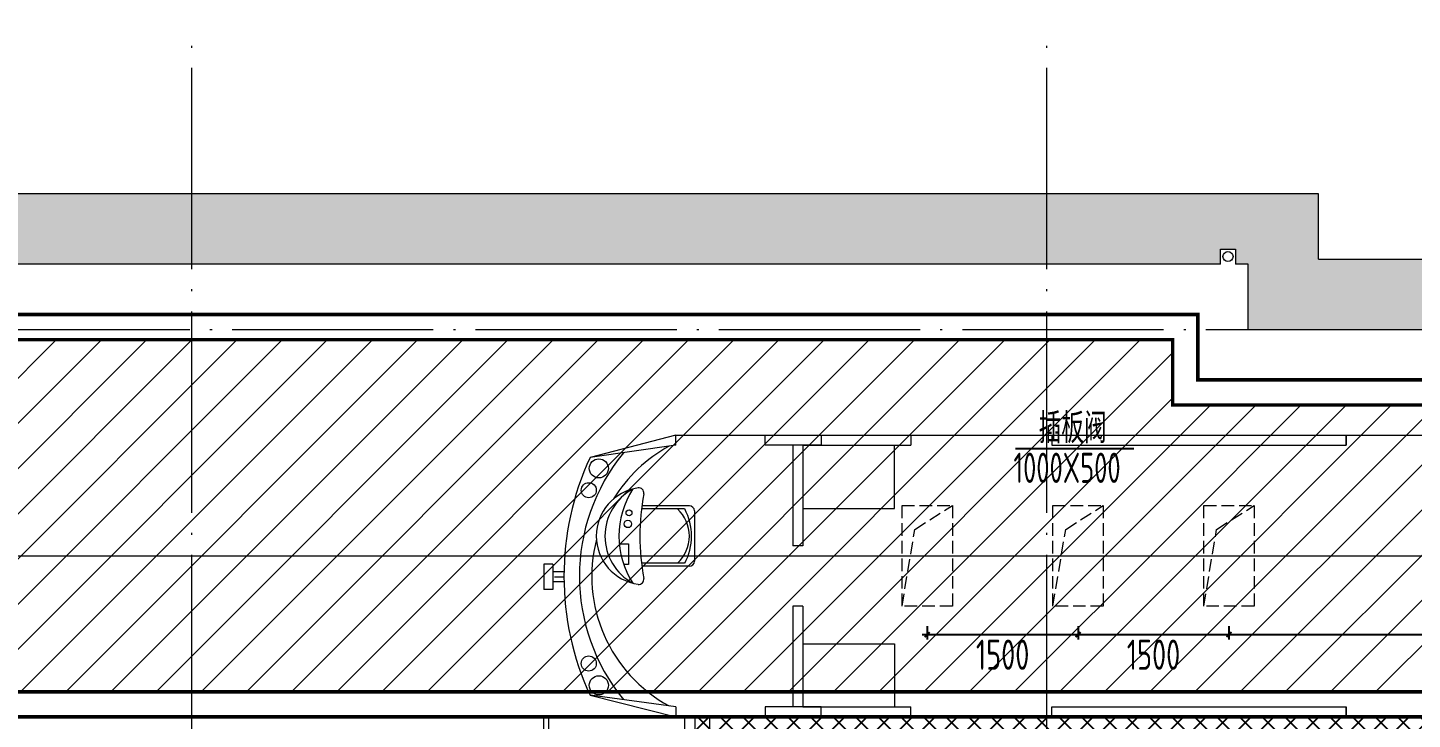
# Model space of a CAD drawing. Extents: x 4 to 13611208, y -605838 to 574722.
# Drawn here: x 13298765 to 13312530, y -2984 to 3890 of the extents above; entities that cross this region are included whole.
import ezdxf

# ---------------------------------------------------------------- set-up
doc = ezdxf.new("R2010")
doc.units = 0
doc.header["$LTSCALE"] = 1000
doc.header["$MEASUREMENT"] = 0
doc.linetypes.add('DASH', pattern=[0.35, 0.25, -0.1])
doc.linetypes.add('DOTE', pattern=[2.42, 2, -0.2, 0.02, -0.2])
doc.layers.add('SDF-标注', color=7, linetype='Continuous')
for name, color, linetype, lineweight in [('SDF-风管', 3, 'Continuous', 20), ('STRAIN', 8, 'Continuous', 5), ('建筑底图', 8, 'Continuous', 13)]:
    doc.layers.add(name, color=color, linetype=linetype, lineweight=lineweight)
doc.styles.add('67', font='gbenor.shx', dxfattribs={"width": 0.7, "bigfont": 'hztxt.shx'})
doc.styles.add('du', font='gbenor.shx', dxfattribs={"width": 0.8, "bigfont": 'hztxt.shx'})
doc.dimstyles.new('67', dxfattribs={"dimscale": 100, "dimtxt": 3, "dimasz": 0.5, "dimexe": 0.5, "dimexo": 2, "dimgap": 0.5, "dimtad": 2, "dimdec": 0, "dimrnd": 5, "dimzin": 0, "dimdsep": 46, "dimtxsty": 'du', "dimblk": 'ARCHTICK', "dimcen": 0, "dimdle": 0.5, "dimclrd": 256, "dimclre": 256, "dimclrt": 256, "dimazin": 0, "dimtfac": 1, "dimtdec": 0, "dimtix": 1, "dimtmove": 2, "dimatfit": 3, "dimfxl": 100, "dimtolj": 1, "dimtzin": 0, "dimlwd": -1, "dimlwe": -1, "dimarcsym": 0})
pattern_1 = [(45, (793255.26, 9e-08), (-176.7766953, 176.7766953), []), (50, (793255.26, 9e-08), (717.260183, -62.752135), [75, -825]), (355, (793255.26, 9e-08), (-138.751334, 752.192134), [60, -660]), (100.4514, (793315, -5.2), (578.50938, 689.439542), [63.74019, -701.14211]), (46.1842, (793255.26, 200), (1067.24105, -165.519014), [112.5, -1237.5]), (96.6356, (793344.2, 186.2), (934.662706, 974.11787), [95.61029, -1051.713]), (351.1842, (793255.3, 200), (934.661945, 974.1186), [90, -990]), (21, (793355.26, 150), (596.907052, -402.61889), [75, -825]), (326, (793355.26, 150), (243.31533, 725.150045), [60, -660]), (71.4514, (793405, 116.45), (840.22263, 322.530497), [63.74019, -701.14211]), (37.5, (793255.26, 9e-08), (12.1598553, 332.893854), [0, -652, 0, -670, 0, -662.5]), (7.5, (793255.26, 9e-08), (263.069537, 394.411712), [0, -382, 0, -637, 0, -252.5]), (327.5, (793032.26, 9e-08), (533.822436, -22.554872), [0, -250, 0, -780, 0, -1035]), (317.5, (792932.26, 9e-08), (583.18617, 100.104982), [0, -325, 0, -518, 0, -735])]
pattern_2 = [(45, (793255.26, 9e-08), (-224.506403, 224.506403), [])]
pattern_3 = [(45, (793255.26, 9e-08), (-224.506403, 224.506403), [])]

# ---------------------------------------------------------------- blocks, each defined once
blk = doc.blocks.new('A$C6AAC3FDD')
at = {"layer": 'STRAIN', "ltscale": 10}
for p, q in [((1311, 2800), (460, 2578)), ((1400, 2067), (971, 2067)), ((1447, 2097), (975, 2097)), ((1497, 2047), (1497, 1547)), ((0, 1517), (0, 1267)), ((90, 1517), (0, 1517)), ((90, 1517), (90, 1267)), ((1400, 1527), (971, 1527)), ((200, 1442), (90, 1442)), ((107, 1392), (200, 1392)), ((1447, 1497), (975, 1497)), ((90, 1267), (0, 1267)), ((201, 1342), (90, 1342)), ((460, 217), (1311, 0))]:
    blk.add_line(p, q, dxfattribs=at)
at = {"layer": 'STRAIN'}
for p, q in [((1311, 2800), (23940, 2800)), ((1311, 2700), (1311, 2800)), ((2200, 2700), (2200, 2800)), ((2756, 2800), (2756, 2700)), ((3650, 2800), (3650, 2700)), ((5050, 2800), (5050, 2700)), ((7975, 2700), (7975, 2800)), ((7975, 2800), (7975, 2700)), ((1311, 2700), (460, 2578)), ((2756, 2700), (2200, 2700)), ((2475, 2700), (2475, 1700)), ((2575, 2700), (2575, 1700)), ((2575, 2700), (3650, 2700)), ((3486, 2073), (3486, 2700)), ((5050, 2700), (7975, 2700)), ((2575, 2600), (2575, 2599)), ((2575, 2073), (3486, 2073)), ((3486, 2073), (3486, 2073)), ((750, 1720), (843, 1720)), ((843, 1720), (843, 1515)), ((2575, 1700), (2475, 1700)), ((843, 1515), (794, 1515)), ((2475, 1100), (2475, 100)), ((2575, 1100), (2475, 1100)), ((2575, 1100), (2575, 100)), ((2475, 700), (2475, 100)), ((2575, 727), (3486, 727)), ((2575, 700), (2575, 100)), ((3486, 727), (3486, 100)), ((3486, 727), (3486, 727)), ((1311, 100), (460, 217)), ((1311, 100), (1311, 0)), ((2756, 100), (2200, 100)), ((2200, 100), (2200, 0)), ((2575, 100), (3650, 100)), ((2756, 0), (2756, 100)), ((3650, 0), (3650, 100)), ((5050, 100), (7975, 100)), ((5050, 0), (5050, 100)), ((7975, 100), (7975, 0)), ((7975, 0), (7975, 100)), ((1311, 0), (23941, 0))]:
    blk.add_line(p, q, dxfattribs=at)
at = {"layer": 'STRAIN', "ltscale": 10}
for centre, radius in [((547, 2470), 95), ((447, 2253), 75), ((836, 1918), 36.9), ((847, 2028), 29.6), ((447, 531), 75), ((547, 314), 95)]:
    blk.add_circle(centre, radius, dxfattribs=at)
for centre, radius, start, end in [((2289, 1398), 1935, 140.6135, 219.3196), ((1945, 1400), 1468, 118.3928, 148.5356), ((3010, 1397), 2810, 155.1551, 204.8449), ((1006, 1797), 484, 98.1682, 261.8318), ((1142, 1797), 534, 118.7387, 241.2613), ((1607, 1797), 860, 146.993, 213.007), ((944, 2227), 50, 349.6577, 98.1682), ((3298, 1797), 2343, 169.6577, 190.3423), ((1079, 1797), 368, 312.7284, 47.2716), ((901, 1797), 568, 331.5992, 28.4008), ((1447, 2047), 50, 0, 90), ((1945, 1400), 1468, 165.5672, 241.5633), ((1447, 1547), 50, 270, 0), ((944, 1367), 50, 261.8318, 10.3423)]:
    blk.add_arc(centre, radius, start, end, dxfattribs=at)
blk = doc.blocks.new('_ArchTick')
at = {"color": 0, "linetype": 'ByBlock', "const_width": 0.4}
blk.add_lwpolyline([(-0.5, -0.5), (0.5, 0.5)], dxfattribs=at)
blk = doc.blocks.new('*D555')
at = {"layer": 'SDF-标注', "ltscale": 0.5, "transparency": 16777216}
for p, q in [((13307707, -2060), (13307707, -2192)), ((13309207, -2060), (13309207, -2192)), ((13307657, -2142), (13309257, -2142))]:
    blk.add_line(p, q, dxfattribs=at)
at = {"layer": 'SDF-标注', "ltscale": 0.5, "transparency": 16777216, "xscale": 50, "yscale": 50, "zscale": 50, "rotation": 180}
blk.add_blockref('_ArchTick', (13307707, -2142), dxfattribs=at)
at = {"layer": 'SDF-标注', "ltscale": 0.5, "transparency": 16777216, "xscale": 50, "yscale": 50, "zscale": 50}
blk.add_blockref('_ArchTick', (13309207, -2142), dxfattribs=at)
at = {"layer": 'SDF-标注', "ltscale": 0.5, "transparency": 16777216, "insert": (13308457, -2342), "char_height": 300, "attachment_point": 5, "style": 'du'}
blk.add_mtext('\\A1;1500', dxfattribs=at)
blk = doc.blocks.new('*D556')
at = {"layer": 'SDF-标注', "ltscale": 0.5, "transparency": 16777216}
for p, q in [((13309207, -2060), (13309207, -2192)), ((13310707, -2060), (13310707, -2192)), ((13309157, -2142), (13310757, -2142))]:
    blk.add_line(p, q, dxfattribs=at)
at = {"layer": 'SDF-标注', "ltscale": 0.5, "transparency": 16777216, "xscale": 50, "yscale": 50, "zscale": 50, "rotation": 180}
blk.add_blockref('_ArchTick', (13309207, -2142), dxfattribs=at)
at = {"layer": 'SDF-标注', "ltscale": 0.5, "transparency": 16777216, "xscale": 50, "yscale": 50, "zscale": 50}
blk.add_blockref('_ArchTick', (13310707, -2142), dxfattribs=at)
at = {"layer": 'SDF-标注', "ltscale": 0.5, "transparency": 16777216, "insert": (13309957, -2342), "char_height": 300, "attachment_point": 5, "style": 'du'}
blk.add_mtext('\\A1;1500', dxfattribs=at)
blk = doc.blocks.new('*D557')
at = {"layer": 'SDF-标注', "ltscale": 0.5, "transparency": 16777216}
for p, q in [((13310707, -2060), (13310707, -2192)), ((13323087, -2060), (13323087, -2192)), ((13310657, -2142), (13323137, -2142))]:
    blk.add_line(p, q, dxfattribs=at)
at = {"layer": 'SDF-标注', "ltscale": 0.5, "transparency": 16777216, "xscale": 50, "yscale": 50, "zscale": 50, "rotation": 180}
blk.add_blockref('_ArchTick', (13310707, -2142), dxfattribs=at)
at = {"layer": 'SDF-标注', "ltscale": 0.5, "transparency": 16777216, "xscale": 50, "yscale": 50, "zscale": 50}
blk.add_blockref('_ArchTick', (13323087, -2142), dxfattribs=at)
at = {"layer": 'SDF-标注', "ltscale": 0.5, "transparency": 16777216, "insert": (13316897, -2342), "char_height": 300, "attachment_point": 5, "style": 'du'}
blk.add_mtext('\\A1;12380', dxfattribs=at)
blk = doc.blocks.new('A$C321F08AF')
at = {"layer": '建筑底图', "color": 0, "linetype": 'DASH', "ltscale": 0.5}
for points in [[(-65940, -2450), (-65940, -3450), (-66440, -3450), (-66440, -2450)], [(-64440, -2450), (-64440, -3450), (-64940, -3450), (-64940, -2450)], [(-62940, -2450), (-62940, -3450), (-63440, -3450), (-63440, -2450)]]:
    blk.add_lwpolyline(points, close=True, dxfattribs=at)
for points in [[(-66440, -3450), (-66313, -2686), (-65940, -2450)], [(-64940, -3450), (-64813, -2686), (-64440, -2450)], [(-63440, -3450), (-63313, -2686), (-62940, -2450)]]:
    blk.add_lwpolyline(points, dxfattribs=at)

msp = doc.modelspace()

# ---------------------------------------------------------------- hatches: boundary and pattern name
at = {"layer": '建筑底图'}
h = msp.add_hatch(dxfattribs=at)
h.set_pattern_fill('钢筋混凝土', color=8, scale=100, style=0)
h.set_pattern_definition(pattern_1)
h.paths.add_polyline_path([(13122497.4, -13710.3), (13121697.4, -13710.3), (13121697.4, -15460.3), (13121787.4, -17303.4), (13122586.5, -17265.7), (13122497.4, -15440.7)])
h.paths.add_polyline_path([(13121697.4, -4210.3), (13122497.4, -4210.3), (13122497.4, -2478.9), (13122573.5, -843.5), (13121774.4, -806.3), (13121697.4, -2460.3)])
h.paths.add_polyline_path([(13168947.4, -21010.3), (13168947.4, -21710.3), (13207597.4, -21710.3), (13207597.4, -20160.3), (13281197.4, -20160.3), (13281197.4, -19460.3), (13206897.4, -19460.3), (13206897.4, -21010.3)])
h.paths.add_polyline_path([(13168947.4, 3789.7), (13168947.4, 3089.7), (13206897.4, 3089.7), (13206897.4, 1539.7), (13281197.4, 1539.7), (13281197.4, 2239.7), (13207597.4, 2239.7), (13207597.4, 3789.7)])
h.paths.add_polyline_path([(13473697.4, -4551.4), (13472897.4, -4551.4), (13472897.4, -13160.3), (13473697.4, -13160.3)])
h.paths.add_polyline_path([(13473697.4, 2261.9), (13472897.4, 2261.9), (13472897.4, 2248.6), (13473697.4, 2248.6)])
h.paths.add_polyline_path([(13354022.4, 889.7), (13354022.4, 1039.7), (13354172.4, 1039.7), (13354172.4, 889.7), (13376672.4, 889.7), (13376672.4, 1039.7), (13376822.4, 1039.7), (13376822.4, 889.7), (13398547.4, 889.7), (13398547.4, 1039.7), (13398697.4, 1039.7), (13398697.4, 889.7), (13422497.4, 889.7), (13422497.4, 1089.7), (13453297.4, 1089.7), (13453297.4, 1789.7), (13421797.4, 1789.7), (13421797.4, 1589.7), (13349146.3, 1589.7), (13349146.3, 889.7)])
h.paths.add_polyline_path([(13332922.4, 889.7), (13332922.4, 1039.7), (13333072.4, 1039.7), (13333072.4, 889.7), (13349146.3, 889.7), (13349146.3, 1589.7), (13311597.4, 1589.7), (13311597.4, 889.7)])
h.paths.add_polyline_path([(13332922.4, -18960.3), (13332922.4, -18810.3), (13311597.4, -18810.3), (13311597.4, -19510.3), (13349146.3, -19510.3), (13349146.3, -18810.3), (13333072.4, -18810.3), (13333072.4, -18960.3)])
h.paths.add_polyline_path([(13376672.4, -18960.3), (13376672.4, -18810.3), (13354172.4, -18810.3), (13354172.4, -18960.3), (13354022.4, -18960.3), (13354022.4, -18810.3), (13349146.3, -18810.3), (13349146.3, -19510.3), (13438197.4, -19510.3), (13438197.4, -19710.3), (13453297.4, -19710.3), (13453297.4, -19010.3), (13438897.4, -19010.3), (13438897.4, -18810.3), (13436422.6, -18810.3), (13436422.6, -18960.3), (13436272.6, -18960.3), (13436272.6, -18810.3), (13433472, -18810.3), (13433472, -18960.3), (13433322, -18960.3), (13433322, -18810.3), (13430973.4, -18810.3), (13430973.4, -18960.3), (13430823.4, -18960.3), (13430823.4, -18810.3), (13420572.4, -18810.3), (13420572.4, -18960.3), (13420422.4, -18960.3), (13420422.4, -18810.3), (13376822.4, -18810.3), (13376822.4, -18960.3)])
h = msp.add_hatch(dxfattribs=at)
h.set_pattern_fill('钢筋混凝土', color=8, scale=100, style=0)
h.set_pattern_definition(pattern_1)
h.paths.add_polyline_path([(13310622.4, 1539.7), (13310622.4, 1689.7), (13310772.4, 1689.7), (13310772.4, 1539.7), (13310897.4, 1539.7), (13310897.4, 889.7), (13311597.4, 889.7), (13311597.4, 2239.7), (13281197.4, 2239.7), (13281197.4, 1539.7)])
at = {"layer": '建筑底图', "linetype": 'DASH'}
h = msp.add_hatch(dxfattribs=at)
h.set_pattern_fill('ANSI31', color=8, scale=200, style=0)
h.set_pattern_definition(pattern_2)
h.paths.add_polyline_path([(13270997.4, -2710.3), (13310147.4, -2710.3), (13310147.4, 789.7), (13270997.4, 789.7)])
h = msp.add_hatch(dxfattribs=at)
h.set_pattern_fill('ANSI31', color=8, scale=200, style=0)
h.set_pattern_definition(pattern_3)
h.paths.add_polyline_path([(13270997.4, -2710.3), (13310147.4, -2710.3), (13310147.4, 789.7), (13270997.4, 789.7)])
h = msp.add_hatch(dxfattribs=at)
h.set_pattern_fill('ANSI31', color=8, scale=200, style=0)
h.set_pattern_definition(pattern_2)
h.paths.add_polyline_path([(13310147.4, 139.7), (13455372.4, 139.7), (13455372.4, -2710.3), (13310147.4, -2710.3)])
h = msp.add_hatch(dxfattribs=at)
h.set_pattern_fill('ANSI31', color=8, scale=200, style=0)
h.set_pattern_definition(pattern_3)
h.paths.add_polyline_path([(13310147.4, 139.7), (13455372.4, 139.7), (13455372.4, -2710.3), (13310147.4, -2710.3)])
at = {"layer": '建筑底图', "lineweight": -3}
h = msp.add_hatch(dxfattribs=at)
h.set_pattern_fill('ANSI37', color=8, scale=100, style=0)
h.set_pattern_definition([(45, (15148904.22, -89453.28), (-112.253202, 112.253202), []), (135, (15148904.22, -89453.28), (-112.253202, -112.253202), [])])
h.paths.add_polyline_path([(13305897.4, -5960.3), (13305897.4, -3260.3), (13441897.4, -3260.3), (13441897.4, -5960.3), (13442397.4, -5960.3), (13442397.4, -2960.3), (13305397.4, -2960.3), (13305397.4, -5974.8)])

# ---------------------------------------------------------------- linework, layer by layer
at = {"layer": 'SDF-标注', "ltscale": 0.5}
msp.add_line((13308586.1, -293.7), (13309761.4, -293.7), dxfattribs=at)
at = {"layer": 'SDF-风管', "const_width": 35}
for points, elevation in [([(13455221.7, -2960.3), (13455622.1, -2960.3), (13455622.1, 389.7), (13310397.1, 389.7), (13310397.1, 1039.7), (13270747.1, 1039.7), (13270747.1, -2960.3)], 8250), ([(13274622.1, -2710.3), (13316047.3, -2710.3)], 4115)]:
    msp.add_lwpolyline(points, dxfattribs=dict(at, elevation=elevation))
for points in [[(13455372.1, -2710.3), (13455372.1, 139.7), (13310147.1, 139.7), (13310147.1, 789.7), (13270997.1, 789.7), (13270997.1, -2710.3), (13272122.1, -2710.3)], [(13274622.1, -2960.3), (13316047.3, -2960.3)]]:
    msp.add_lwpolyline(points, dxfattribs=at)
at = {"layer": '建筑底图', "color": 8, "linetype": 'DOTE'}
for p, q in [((13300397.4, -22710.3), (13300397.4, 3889.7)), ((13308897.4, -22710.3), (13308897.4, 3889.7)), ((13119297.4, 889.7), (13332922.4, 889.7))]:
    msp.add_line(p, q, dxfattribs=at)
at = {"layer": '建筑底图', "color": 8}
for p, q in [((13311597.4, 2239.7), (13207597.4, 2239.7)), ((13311597.4, 1589.7), (13311597.4, 2239.7)), ((13310622.4, 1539.7), (13206897.4, 1539.7)), ((13310897.4, 1539.7), (13310772.4, 1539.7)), ((13310897.4, 889.7), (13310897.4, 1539.7)), ((13311597.4, 1589.7), (13421797.4, 1589.7)), ((13310897.4, 889.7), (13332922.4, 889.7)), ((13303897.4, -3460.3), (13303897.4, -2960.3)), ((13303897.4, -2960.3), (13443897.4, -2960.3))]:
    msp.add_line(p, q, dxfattribs=at)
at = {"layer": '建筑底图', "color": 8, "linetype": 'DASH'}
for p, q in [((13270747.4, 1039.7), (13310397.4, 1039.7)), ((13310397.4, 389.7), (13310397.4, 1039.7)), ((13270997.4, 789.7), (13310147.4, 789.7)), ((13310147.4, 139.7), (13310147.4, 789.7)), ((13310397.4, 389.7), (13455622.4, 389.7)), ((13310147.4, 139.7), (13455372.4, 139.7)), ((13270997.4, -2710.3), (13455372.4, -2710.3)), ((13270997.4, -2960.3), (13455622.4, -2960.3))]:
    msp.add_line(p, q, dxfattribs=at)
at = {"layer": '建筑底图', "color": 8, "linetype": 'Continuous'}
msp.add_line((13303947.4, -3510.3), (13303947.4, -2960.3), dxfattribs=at)
at = {"layer": '建筑底图', "color": 8, "linetype": 'ByBlock', "ltscale": 0.5}
for p, q in [((13305297.4, -5960.3), (13305297.4, -2960.3)), ((13305547.4, -5960.3), (13305547.4, -2960.3))]:
    msp.add_line(p, q, dxfattribs=at)
at = {"layer": '建筑底图', "color": 8}
msp.add_lwpolyline([(13310622.4, 1539.7), (13310622.4, 1689.7), (13310772.4, 1689.7), (13310772.4, 1539.7)], dxfattribs=at)
at = {"layer": '建筑底图', "color": 8, "ltscale": 0.1, "flags": 128}
msp.add_lwpolyline([(13236690.1, -1350.1), (13237690.1, -1352.3), (13238690.1, -1354.1), (13239690.1, -1355.6), (13240690.1, -1356.9), (13241690.1, -1357.9), (13242690.1, -1358.7), (13243690.1, -1359.3), (13244690.1, -1359.7), (13245690.1, -1360), (13246690.1, -1360.1), (13247690.1, -1360.2), (13248690.1, -1360.3), (13249690.1, -1360.3), (13434274.3, -1360.3)], dxfattribs=at)
at = {"layer": '建筑底图', "color": 8}
msp.add_lwpolyline([(13305897.4, -5960.3), (13305897.4, -3260.3), (13441897.4, -3260.3), (13441897.4, -5960.3), (13442397.4, -5960.3), (13442397.4, -2960.3), (13305397.4, -2960.3), (13305397.4, -5974.8)], close=True, dxfattribs=at)
msp.add_circle((13310697.4, 1614.7), 50, dxfattribs=at)

# ---------------------------------------------------------------- block references
at = {"layer": 'SDF-标注', "ltscale": 0.5}
msp.add_blockref('A$C321F08AF', (13373897.1, 1589.7), dxfattribs=at)
at = {"layer": '建筑底图', "color": 8, "ltscale": 10}
msp.add_blockref('A$C6AAC3FDD', (13303895.9, -2960.3), dxfattribs=at)

# ---------------------------------------------------------------- texts
at = {"layer": 'SDF-标注', "ltscale": 0.5, "style": '67', "width": 0.75}
for s, p in [('插板阀', (13308815.2, -239.8)), ('1000X500', (13308564.8, -634.5))]:
    msp.add_text(s, height=300, dxfattribs=at).set_placement(p)

# ---------------------------------------------------------------- dimensions: what is measured, and where the dimension line sits
at = {"layer": 'SDF-标注', "ltscale": 0.5}
for base, p1, p2, picture, middle in [((13309207.1, -2142.4), (13307707.1, -1860.3), (13309207.1, -1860.3), '*D555', (13308457.1, -2342.4)), ((13310707.1, -2142.4), (13309207.1, -1860.3), (13310707.1, -1860.3), '*D556', (13309957.1, -2342.4)), ((13323087.1, -2142.4), (13310707.1, -1860.3), (13323087.1, -1860.3), '*D557', (13316897.1, -2342.4))]:
    dim = msp.add_linear_dim(base=base, p1=p1, p2=p2, dimstyle='67', dxfattribs=at)
    dim.commit()
    dim.dimension.update_dxf_attribs({"geometry": picture, "text_midpoint": middle})

doc.saveas('drawing.dxf')
